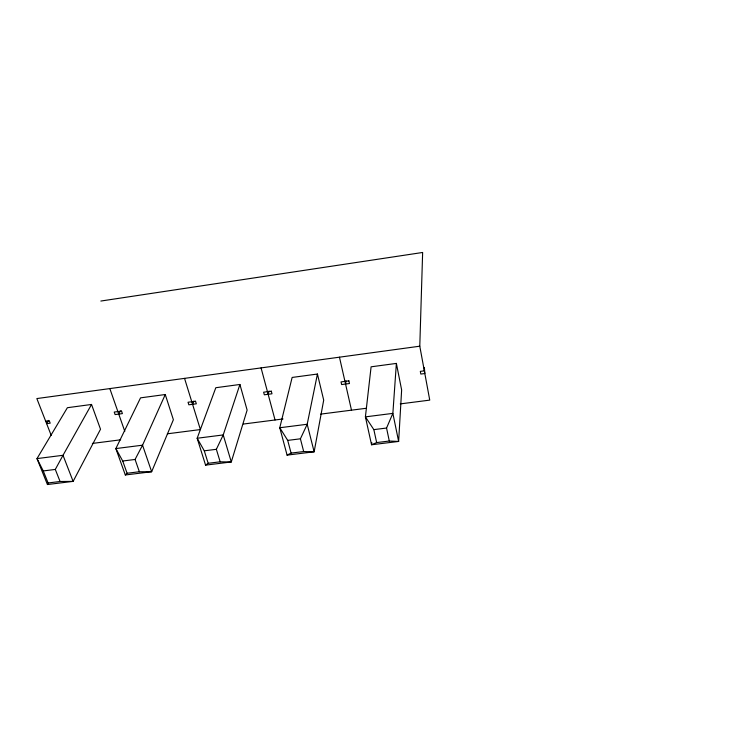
<?xml version="1.0" encoding="UTF-8"?>
<svg xmlns="http://www.w3.org/2000/svg" width="737" height="737" viewBox="0 0 737 737"><rect width="100%" height="100%" fill="white"/><g stroke="black" fill="none" stroke-linecap="round" stroke-linejoin="round"><path stroke-width="1.11" d="M400.255 403.904L429.745 400.117L419.786 346.197L422.642 252.469L100.849 301.046M396.377 363.415L392.867 413.374L398.634 441.445L371.549 444.761L365.405 416.866L371.098 366.814L396.377 363.415L401.637 389.947L398.634 441.445L389.293 441.03L376.653 442.578L371.549 444.761L371.78 442.476M345.552 384.041L346.04 380.845M317.435 374.037L307.191 424.263L300.41 438.81L303.69 451.551L314.137 451.809L323.7 400.117L317.435 374.037L292.138 377.445L279.774 427.746L287.08 455.125L314.137 451.809L307.191 424.263L279.774 427.746L287.716 440.394L291.078 453.098L287.08 455.125M268.157 394.295L269.051 391.089M239.912 384.474L223.228 434.931L216.356 449.312L220.16 461.813L231.289 461.97L247.125 410.104L239.912 384.474L215.812 387.717L197.166 438.248L205.568 465.13L231.289 461.97L223.228 434.931L197.166 438.248L204.287 450.814L208.166 463.287L205.568 465.13M192.578 404.309L193.859 401.085M47.435 484.531L48.098 482.965L43.262 470.943L36.997 458.598L67.389 407.708L91.535 404.456L100.518 429.238L73.129 481.381L47.435 484.531L36.997 458.598L63.014 455.291L91.535 404.456M389.293 441.03L386.557 428.04L392.867 413.374L365.405 416.866L373.843 429.625L376.653 442.578M165.263 394.525L142.545 445.185L135.074 459.464L139.367 471.744L151.656 471.744L173.379 419.731L165.263 394.525L140.546 397.851L115.856 448.575L125.318 474.978L151.656 471.744L142.545 445.185L115.856 448.575L122.72 461.012L127.086 473.255L125.318 474.978M118.758 414.093L120.407 410.859M60.075 481.501L55.303 469.432L63.014 455.291L73.129 481.381L60.075 481.501L48.098 482.965M48.633 420.403L46.634 423.655L50.199 423.176L49.241 420.698L45.666 421.177M419.786 346.197L36.85 398.57L51.194 435.337M92.374 443.434L120.665 439.805M167.345 433.807L200.39 429.56L184.545 378.376M243.376 424.042L283.036 418.957M320.678 414.12L366.225 408.28M43.262 470.943L55.303 469.432M122.72 461.012L135.074 459.464M204.287 450.814L216.356 449.312M287.716 440.394L300.41 438.81M373.843 429.625L386.557 428.04M127.086 473.255L139.367 471.744M208.166 463.287L220.16 461.813M291.078 453.098L303.69 451.551M109.831 388.592L124.802 431.366M261.073 367.91L275.048 419.979M339.462 357.187L351.485 410.168M424.401 367.671L424.337 370.831L420.32 371.365L420.827 374.064L424.834 373.53L424.401 367.671M121.531 411.089L114.226 412.057L115.11 414.581L122.406 413.614L121.531 411.089M195.526 401.25L188.046 402.245L188.847 404.806L196.318 403.821L195.526 401.25M271.29 391.181L263.625 392.195L264.334 394.802L271.981 393.788L271.29 391.181M348.877 380.863L341.028 381.913L341.636 384.557L349.467 383.526L348.877 380.863"/></g></svg>
